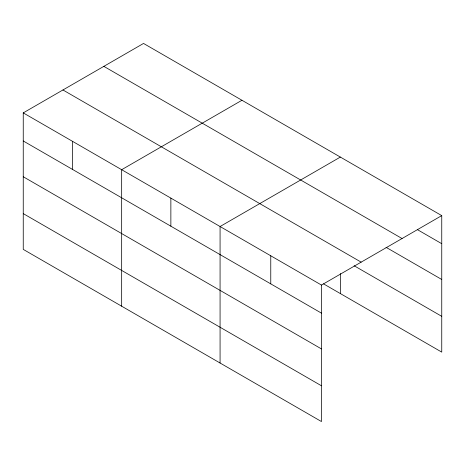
<?xml version="1.0" encoding="UTF-8"?>
<svg xmlns="http://www.w3.org/2000/svg" width="465" height="465" viewBox="0 0 465 465"><rect width="100%" height="100%" fill="white"/><g stroke="black" fill="none" stroke-linecap="round" stroke-linejoin="round"><path stroke-width="0.7" d="M23.25 112.885L321.466 285.062L321.466 421.557L23.25 249.385L23.25 112.885L143.534 43.443L441.75 215.615L441.75 352.115L323.541 283.865M241.945 100.26L121.661 169.702L121.661 306.202M340.357 157.077L220.073 226.519L220.073 363.02M321.466 285.062L441.75 215.615M417.343 229.605L441.75 243.695M103.84 66.356L402.056 238.533M386.049 247.316L441.75 279.477M62.944 89.972L361.16 262.144M354.127 265.748L441.75 316.334M23.25 140.971L321.466 313.143M23.25 176.746L321.466 348.919M23.25 213.609L321.466 385.781M340.357 273.542L340.357 293.572M270.769 255.791L270.769 283.871M170.864 198.113L170.864 226.193M72.453 141.296L72.453 169.376"/></g></svg>
